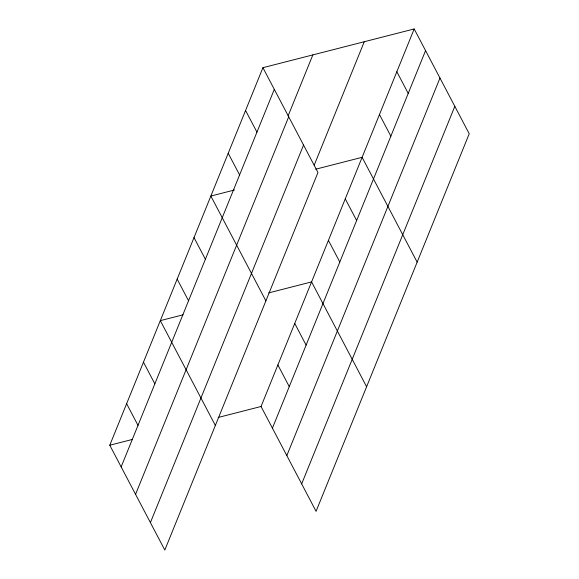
<?xml version="1.0" encoding="UTF-8"?>
<svg xmlns="http://www.w3.org/2000/svg" width="579" height="579" viewBox="0 0 579 579"><rect width="100%" height="100%" fill="white"/><g stroke="black" fill="none" stroke-linecap="round" stroke-linejoin="round"><path stroke-width="0.87" d="M262.931 67.685L317.958 172.506L164.812 550.05L109.778 445.229L262.931 67.685L414.188 28.95L469.222 133.771L316.069 511.315L261.042 406.494L414.188 28.95M121.156 466.898L274.301 89.354M288.147 115.793L312.841 54.904M135.558 494.336L288.711 116.792M150.402 522.613L303.555 145.061M314.202 165.16L364.271 41.731M272.412 428.163L425.565 50.619M286.822 455.608L439.975 78.056M301.666 483.878L454.819 106.333M234.502 189.992L210.857 196.049L265.891 300.87M315.707 169.198L362.121 157.314L417.148 262.135M183.087 314.81L160.318 320.636L215.352 425.464M268.67 292.894L311.582 281.908L366.608 386.729M109.778 445.229L132.548 439.396M218.131 417.481L261.042 406.494M396.832 71.738L408.209 93.407M379.477 114.526L390.854 136.195M345.272 198.843L356.65 220.512M328.423 240.372L339.801 262.048M245.568 110.473L256.946 132.142M228.213 153.261L239.59 174.93M294.733 323.437L306.11 345.106M277.884 364.965L289.261 386.634M194.008 237.578L205.386 259.247M177.167 279.107L188.544 300.776M143.469 362.164L154.846 383.834M126.627 403.701L138.005 425.37"/></g></svg>
